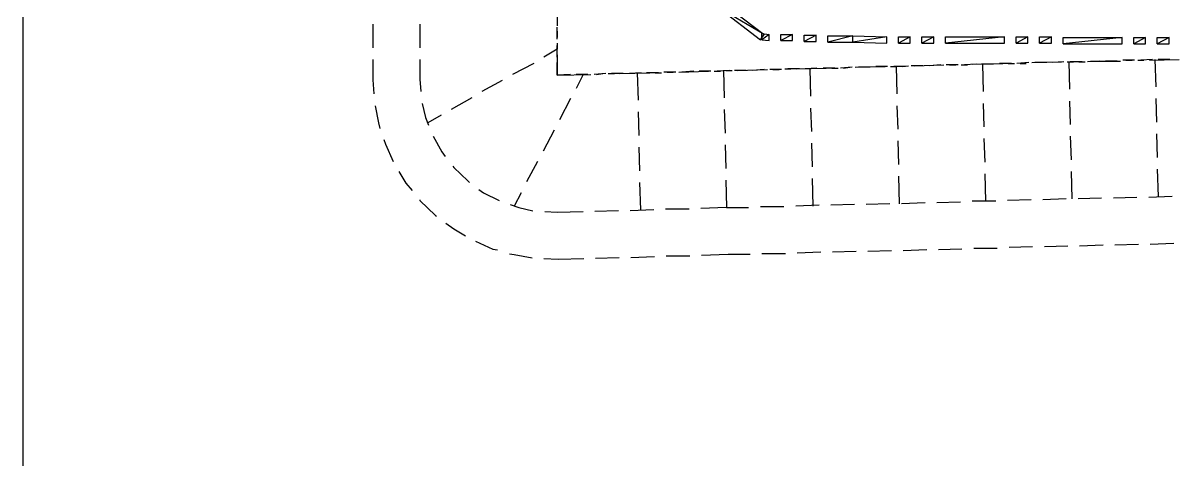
# Model space of a CAD drawing. Header units: metres. Extents: x 0 to 4950, y 0 to 3150.
# Drawn here: x 0 to 1469, y 1571 to 2128 of the extents above; entities that cross this region are included whole.
import ezdxf

# ---------------------------------------------------------------- set-up
doc = ezdxf.new("R2010")
doc.units = ezdxf.units.M
for name, color, linetype in [('CLEARING_LIMITS', 4, 'Continuous'), ('EXISTING_DETAIL', 8, 'Continuous'), ('SITE_BASE', 7, 'Continuous')]:
    doc.layers.add(name, color=color, linetype=linetype)

msp = doc.modelspace()

# ---------------------------------------------------------------- linework, layer by layer
at = {"layer": 'CLEARING_LIMITS'}
for points in [[(945, 2114), (887, 2148), (892, 2154), (945, 2114)], [(940, 2107), (945, 2114), (887, 2148), (940, 2107)], [(951, 2114), (942, 2107), (942, 2115), (951, 2114)], [(951, 2106), (951, 2114), (942, 2107), (951, 2106)], [(981, 2106), (981, 2114), (966, 2106), (981, 2106)], [(981, 2114), (966, 2106), (966, 2114), (981, 2114)], [(1011, 2105), (1011, 2113), (996, 2105), (1011, 2105)], [(1011, 2113), (996, 2105), (996, 2113), (1011, 2113)], [(1058, 2104), (1058, 2112), (1026, 2104), (1058, 2104)], [(1058, 2112), (1026, 2104), (1026, 2112), (1058, 2112)], [(1101, 2111), (1058, 2104), (1058, 2112), (1101, 2111)], [(1101, 2103), (1101, 2111), (1058, 2104), (1101, 2103)], [(1131, 2103), (1131, 2111), (1116, 2103), (1131, 2103)], [(1131, 2111), (1116, 2103), (1116, 2111), (1131, 2111)], [(1161, 2103), (1161, 2111), (1146, 2103), (1161, 2103)], [(1161, 2111), (1146, 2103), (1146, 2111), (1161, 2111)], [(1251, 2103), (1251, 2111), (1176, 2103), (1251, 2103)], [(1251, 2111), (1176, 2103), (1176, 2111), (1251, 2111)], [(1281, 2103), (1281, 2111), (1266, 2103), (1281, 2103)], [(1281, 2111), (1266, 2103), (1266, 2111), (1281, 2111)], [(1311, 2103), (1311, 2111), (1296, 2103), (1311, 2103)], [(1311, 2111), (1296, 2103), (1296, 2111), (1311, 2111)], [(1401, 2102), (1401, 2110), (1326, 2102), (1401, 2102)], [(1401, 2110), (1326, 2102), (1326, 2110), (1401, 2110)], [(1431, 2102), (1431, 2110), (1416, 2102), (1431, 2102)], [(1431, 2110), (1416, 2102), (1416, 2110), (1431, 2110)], [(1461, 2102), (1461, 2110), (1446, 2102), (1461, 2102)], [(1461, 2110), (1446, 2102), (1446, 2110), (1461, 2110)]]:
    msp.add_lwpolyline(points, dxfattribs=at)
at = {"layer": 'EXISTING_DETAIL'}
for p, q in [((681, 2163), (681, 2125)), ((681, 2118), (681, 2110)), ((681, 2103), (681, 2095)), ((986, 2070), (1024, 2071)), ((1031, 2071), (1039, 2071)), ((1046, 2071), (1054, 2072)), ((1061, 2072), (1099, 2073)), ((1106, 2073), (1114, 2073)), ((1121, 2073), (1129, 2074)), ((1136, 2074), (1174, 2075)), ((1181, 2075), (1189, 2075)), ((1196, 2075), (1204, 2075)), ((1211, 2076), (1249, 2077)), ((1256, 2077), (1264, 2077)), ((1271, 2077), (1279, 2077)), ((1286, 2078), (1324, 2079)), ((1331, 2079), (1339, 2079)), ((1346, 2079), (1354, 2079)), ((1361, 2080), (1399, 2080)), ((1406, 2081), (1414, 2081)), ((1421, 2081), (1429, 2081)), ((1436, 2081), (1474, 2082)), ((731, 2063), (739, 2064)), ((746, 2064), (754, 2064)), ((761, 2064), (799, 2065)), ((806, 2065), (814, 2065)), ((821, 2066), (829, 2066)), ((836, 2066), (874, 2067)), ((881, 2067), (889, 2067)), ((896, 2068), (904, 2068)), ((911, 2068), (949, 2069)), ((956, 2069), (964, 2069)), ((971, 2070), (979, 2070))]:
    msp.add_line(p, q, dxfattribs=at)
msp.add_lwpolyline([(681, 2088), (681, 2062), (724, 2063)], dxfattribs=at)
at = {"layer": 'SITE_BASE'}
for p, q in [((446, 2127), (446, 2097)), ((506, 2127), (506, 2097)), ((681, 2108), (681, 2123)), ((681, 2085), (681, 2100)), ((681, 2095), (664, 2085)), ((651, 2077), (624, 2063)), ((1012, 2071), (997, 2070)), ((1035, 2071), (1020, 2071)), ((1057, 2072), (1042, 2071)), ((1080, 2072), (1065, 2072)), ((1102, 2073), (1087, 2073)), ((1125, 2073), (1110, 2073)), ((1113, 2073), (1114, 2038)), ((1147, 2074), (1132, 2074)), ((1170, 2075), (1155, 2074)), ((1192, 2075), (1177, 2075)), ((1215, 2076), (1200, 2075)), ((1237, 2076), (1222, 2076)), ((1223, 2076), (1224, 2041)), ((1260, 2077), (1245, 2077)), ((1282, 2078), (1267, 2077)), ((1305, 2078), (1290, 2078)), ((1327, 2079), (1312, 2078)), ((1333, 2079), (1334, 2044)), ((1350, 2079), (1335, 2079)), ((1372, 2080), (1357, 2079)), ((1395, 2080), (1380, 2080)), ((1417, 2081), (1402, 2081)), ((1440, 2082), (1425, 2081)), ((1443, 2082), (1444, 2047)), ((1462, 2082), (1447, 2082)), ((720, 2063), (705, 2063)), ((714, 2063), (705, 2045)), ((743, 2064), (728, 2063)), ((765, 2064), (750, 2064)), ((788, 2065), (773, 2064)), ((783, 2065), (784, 2030)), ((810, 2065), (795, 2065)), ((832, 2066), (817, 2066)), ((855, 2067), (840, 2066)), ((877, 2067), (862, 2067)), ((900, 2068), (885, 2067)), ((893, 2068), (894, 2033)), ((922, 2068), (907, 2068)), ((945, 2069), (930, 2068)), ((967, 2069), (952, 2069)), ((990, 2070), (975, 2070)), ((1003, 2070), (1004, 2035)), ((611, 2055), (585, 2041)), ((572, 2033), (546, 2018)), ((698, 2032), (684, 2005)), ((1334, 2029), (1335, 1999)), ((1444, 2032), (1445, 2002)), ((784, 2015), (785, 1985)), ((894, 2018), (895, 1988)), ((1004, 2020), (1005, 1990)), ((1114, 2023), (1115, 1993)), ((1224, 2026), (1225, 1996)), ((533, 2011), (516, 2001)), ((677, 1992), (663, 1965)), ((1335, 1984), (1336, 1954)), ((1445, 1987), (1446, 1957)), ((785, 1970), (786, 1940)), ((895, 1973), (896, 1943)), ((1005, 1975), (1006, 1945)), ((1115, 1978), (1116, 1948)), ((1225, 1981), (1226, 1951)), ((656, 1952), (642, 1926)), ((1336, 1939), (1337, 1904)), ((1446, 1942), (1447, 1907)), ((786, 1925), (787, 1890)), ((1006, 1930), (1007, 1895)), ((1116, 1933), (1117, 1898)), ((1226, 1936), (1227, 1901)), ((635, 1912), (626, 1895)), ((1015, 1896), (985, 1895)), ((1060, 1897), (1030, 1896)), ((1105, 1898), (1075, 1897)), ((1150, 1899), (1120, 1898)), ((1195, 1900), (1165, 1899)), ((1240, 1901), (1210, 1901)), ((1285, 1903), (1255, 1902)), ((1330, 1904), (1300, 1903)), ((1375, 1905), (1345, 1904)), ((1420, 1906), (1390, 1905)), ((1465, 1907), (1435, 1906)), ((759, 1889), (729, 1888)), ((804, 1890), (774, 1889)), ((849, 1891), (819, 1891)), ((897, 1893), (864, 1892)), ((970, 1894), (940, 1894)), ((1017, 1836), (987, 1835)), ((1062, 1837), (1032, 1836)), ((1107, 1838), (1077, 1837)), ((1152, 1839), (1122, 1838)), ((1197, 1840), (1167, 1839)), ((1242, 1841), (1212, 1841)), ((1287, 1843), (1257, 1842)), ((1332, 1844), (1302, 1843)), ((1377, 1845), (1347, 1844)), ((1422, 1846), (1392, 1845)), ((1467, 1847), (1437, 1846)), ((760, 1829), (730, 1828)), ((805, 1830), (775, 1829)), ((850, 1831), (820, 1831)), ((972, 1834), (942, 1834))]:
    msp.add_line(p, q, dxfattribs=at)
for points in [[(0, 3150), (4950, 3150), (4950, 0), (0, 0), (0, 3150)], [(446, 2082), (446, 2056), (447, 2038)], [(506, 2082), (506, 2057), (507, 2041)], [(698, 2063), (681, 2062), (681, 2078)], [(449, 2023), (453, 2001), (455, 1994)], [(509, 2026), (513, 2008), (517, 1998)], [(523, 1984), (534, 1964), (538, 1958)], [(460, 1980), (462, 1974), (472, 1952)], [(479, 1939), (488, 1924), (496, 1915)], [(548, 1946), (549, 1944), (567, 1927), (569, 1925)], [(896, 1928), (897, 1893), (925, 1893)], [(581, 1916), (587, 1912), (607, 1902)], [(506, 1903), (506, 1902), (526, 1883), (527, 1882)], [(621, 1897), (632, 1893), (650, 1889)], [(665, 1888), (681, 1887), (714, 1888)], [(539, 1873), (549, 1866), (564, 1857)], [(577, 1850), (599, 1840), (605, 1839)], [(620, 1834), (626, 1833), (649, 1829)], [(664, 1828), (682, 1827), (715, 1828)], [(927, 1833), (899, 1833), (865, 1832)]]:
    msp.add_lwpolyline(points, dxfattribs=at)

doc.saveas('drawing.dxf')
